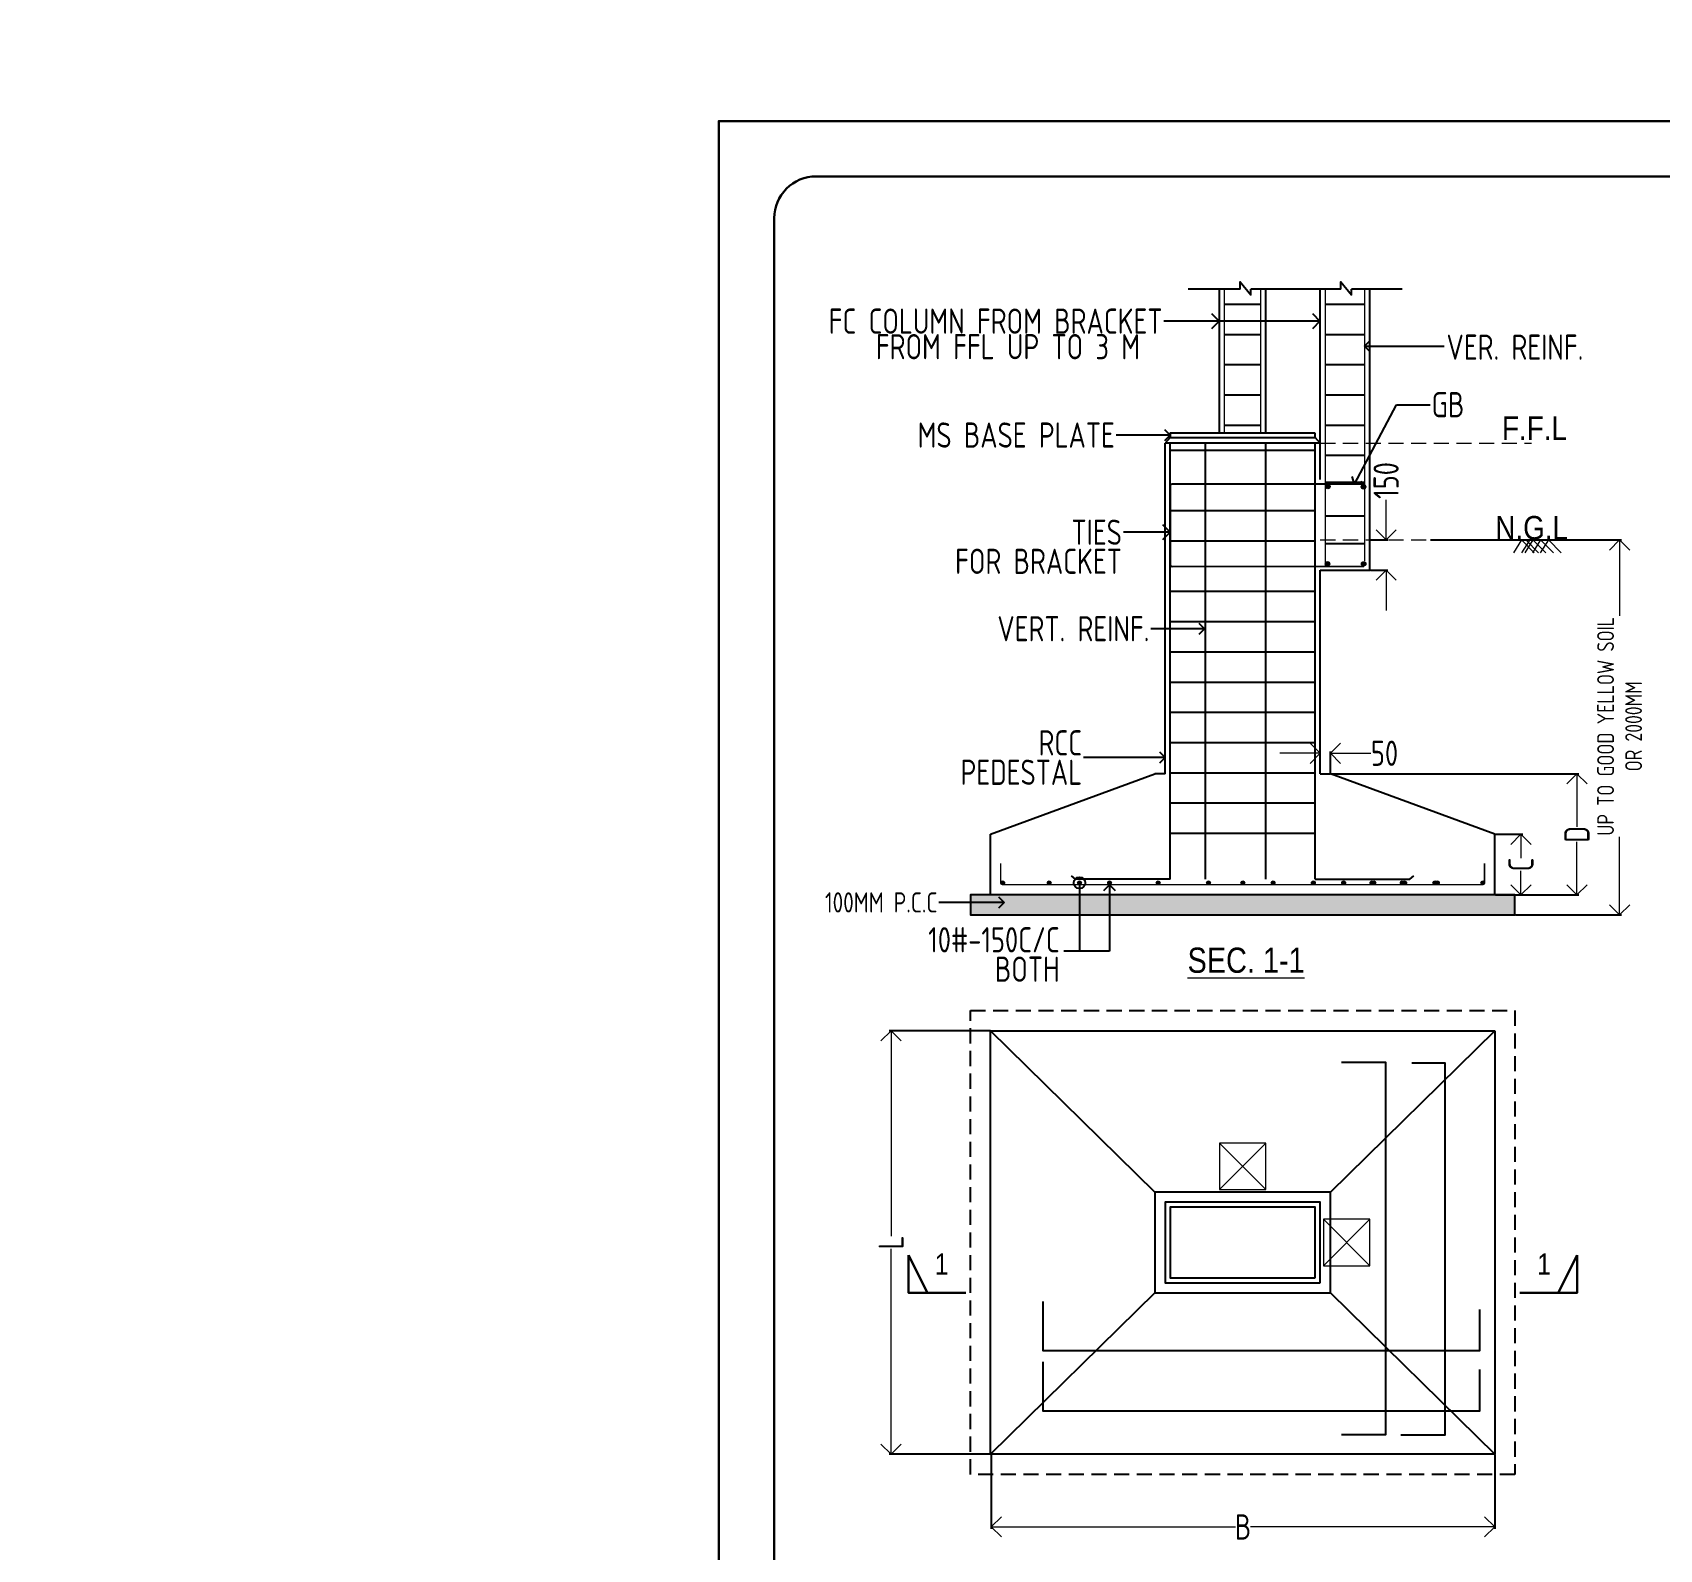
# Model space of a CAD drawing. Header units: inches. Extents: x -605 to 2991212, y -2872845 to 0.
# Drawn here: x 2362768 to 2378906, y -2392613 to -2377566 of the extents above; entities that cross this region are included whole.
import ezdxf
from ezdxf import colors
from ezdxf.entities.mleader import LeaderData, LeaderLine
from ezdxf.enums import TextEntityAlignment as Align
from ezdxf.math import Vec2, Vec3

# ---------------------------------------------------------------- set-up
doc = ezdxf.new("R2010")
doc.units = ezdxf.units.IN
doc.header["$LTSCALE"] = 600
doc.header["$MEASUREMENT"] = 0
doc.linetypes.add('DASHED2', pattern=[0.375, 0.25, -0.125])
doc.linetypes.add('HIDDEN', pattern=[0.375, 0.25, -0.125])
for name, color, linetype, lineweight in [('BLOCK', 7, 'Continuous', 30), ('L4', 4, 'Continuous', 30), ('PV_TEXT_ROMANS', 7, 'Continuous', 0), ('rDIMension', 1, 'Continuous', 18), ('rPCC DASH', 9, 'HIDDEN', 15), ('rRCC 1', 3, 'Continuous', 25), ('rRCC 2', 40, 'Continuous', 15), ('rREINF 1', 1, 'Continuous', 25), ('rSHEET', 2, 'Continuous', 30), ('TEXT3', 7, 'Continuous', 30), ('TEXT6', 6, 'Continuous', 50)]:
    doc.layers.add(name, color=color, linetype=linetype, lineweight=lineweight)
doc.layers.add('S&T_HATCH', color=7, linetype='Continuous')
doc.styles.add('DIM', font='geniso.shx', dxfattribs={"width": 0.85})
doc.styles.add('J.P', font='ARIALN.TTF')
doc.styles.add('ROMANS', font='arial.ttf')
doc.styles.add('TEXT3', font='geniso.shx')
doc.dimstyles.new('ST-150', dxfattribs={"dimscale": 75, "dimtxt": 3, "dimasz": 2, "dimexe": 0.18, "dimexo": 0.0625, "dimgap": 0.2, "dimtad": 0, "dimdec": 0, "dimlfac": 2, "dimzin": 0, "dimdsep": 46, "dimtxsty": 'DIM', "dimblk": 'OPEN90', "dimcen": 0.09, "dimclrd": 256, "dimclrt": 7, "dimadec": 0, "dimazin": 0, "dimtfac": 1, "dimtdec": 0, "dimtofl": 0, "dimtmove": 0, "dimatfit": 3, "dimldrblk": 'OPEN90', "dimfxl": 1, "dimtolj": 1, "dimtzin": 0, "dimlwd": -1, "dimarcsym": 0})
doc.dimstyles.new('ST-50', dxfattribs={"dimscale": 100, "dimtxt": 2.5, "dimasz": 2, "dimexe": 0.18, "dimexo": 0.0625, "dimgap": 0.2, "dimtad": 0, "dimdec": 0, "dimlfac": 0.5, "dimzin": 0, "dimdsep": 46, "dimtxsty": 'DIM', "dimblk": 'OPEN90', "dimcen": 0.09, "dimclrd": 256, "dimclrt": 7, "dimadec": 0, "dimazin": 0, "dimtfac": 1, "dimtdec": 0, "dimtofl": 0, "dimtmove": 0, "dimatfit": 3, "dimldrblk": 'OPEN90', "dimfxl": 1, "dimtolj": 1, "dimtzin": 0, "dimlwd": -1, "dimarcsym": 0})

# ---------------------------------------------------------------- blocks, each defined once
blk = doc.blocks.new('_Open90')
at = {"color": 0, "linetype": 'ByBlock', "lineweight": -2}
for p, q in [((0, 0), (-1, 0)), ((-0.5, 0.5), (0, 0)), ((0, 0), (-0.5, -0.5))]:
    blk.add_line(p, q, dxfattribs=at)
blk = doc.blocks.new('*D802')
at = {"layer": 'Defpoints', "color": 0, "linetype": 'ByBlock'}
for p in [(2376627.242956286, -2382599.633772676), (2378510.613786544, -2382599.633772676), (2377472.019313878, -2386318.995990485)]:
    blk.add_point(p, dxfattribs=at)
at = {"layer": 'rDIMension', "color": 0, "lineweight": -2}
for p, q in [((2376633.492956286, -2382599.633772676), (2378528.613786544, -2382599.633772676)), ((2377478.269313878, -2386318.995990485), (2378528.613786544, -2386318.995990485))]:
    blk.add_line(p, q, dxfattribs=at)
at = {"layer": 'rDIMension'}
for p, q in [((2378510.613786544, -2382799.633772676), (2378510.613786544, -2383351.394166417)), ((2378510.613786544, -2386118.995990485), (2378510.613786544, -2385544.738266417))]:
    blk.add_line(p, q, dxfattribs=at)
at = {"layer": 'rDIMension', "linetype": 'ByBlock', "xscale": 200, "yscale": 200, "zscale": 200}
for p, rotation in [((2378510.613786544, -2382599.633772676), 90), ((2378510.613786544, -2386318.995990485), 270)]:
    blk.add_blockref('_Open90', p, dxfattribs=dict(at, rotation=rotation))
at = {"layer": 'rDIMension', "color": 7, "linetype": 'ByBlock', "insert": (2378510.613786544, -2384448.066216417), "char_height": 250, "attachment_point": 5, "rotation": 90, "style": 'DIM'}
blk.add_mtext('\\A1;{\\H0.66667x;UP TO GOOD YELLOW SOIL\\POR 2000MM}', dxfattribs=at)
blk = doc.blocks.new('*D803')
at = {"layer": 'Defpoints', "color": 0, "linetype": 'ByBlock'}
for p in [(2376032.019313885, -2382599.633772676), (2376032.019313885, -2382899.633772677), (2376194.560664017, -2382899.633772677)]:
    blk.add_point(p, dxfattribs=at)
at = {"layer": 'rDIMension'}
for p, q in [((2376194.560664017, -2382399.633772676), (2376194.560664017, -2382199.633772676)), ((2376194.560664017, -2383099.633772677), (2376194.560664017, -2383299.633772677))]:
    blk.add_line(p, q, dxfattribs=at)
at = {"layer": 'rDIMension', "color": 0, "lineweight": -2}
for p, q in [((2376038.269313885, -2382599.633772676), (2376212.560664017, -2382599.633772676)), ((2376038.269313885, -2382899.633772677), (2376212.560664017, -2382899.633772677))]:
    blk.add_line(p, q, dxfattribs=at)
at = {"layer": 'rDIMension', "linetype": 'ByBlock', "xscale": 200, "yscale": 200, "zscale": 200}
for p, rotation in [((2376194.560664017, -2382599.633772676), 270), ((2376194.560664017, -2382899.633772677), 90)]:
    blk.add_blockref('_Open90', p, dxfattribs=dict(at, rotation=rotation))
at = {"layer": 'rDIMension', "color": 7, "linetype": 'ByBlock', "insert": (2376194.560664017, -2382009.550111259), "char_height": 250, "attachment_point": 5, "rotation": 90, "style": 'DIM'}
blk.add_mtext('\\A1;150', dxfattribs=at)
blk = doc.blocks.new('*D804')
at = {"layer": 'Defpoints', "color": 0, "linetype": 'ByBlock'}
for p in [(2375642.019313877, -2384715.186019353), (2375542.019313877, -2384918.995990485), (2375642.019313877, -2384918.995990485)]:
    blk.add_point(p, dxfattribs=at)
at = {"layer": 'rDIMension'}
for p, q in [((2375342.019313877, -2384715.186019353), (2375142.019313877, -2384715.186019353)), ((2375842.019313877, -2384715.186019353), (2376042.019313877, -2384715.186019353))]:
    blk.add_line(p, q, dxfattribs=at)
at = {"layer": 'rDIMension', "color": 0, "lineweight": -2}
for p, q in [((2375542.019313877, -2384912.745990485), (2375542.019313877, -2384697.186019353)), ((2375642.019313877, -2384912.745990485), (2375642.019313877, -2384697.186019353))]:
    blk.add_line(p, q, dxfattribs=at)
at = {"layer": 'rDIMension', "linetype": 'ByBlock', "xscale": 200, "yscale": 200, "zscale": 200}
blk.add_blockref('_Open90', (2375542.019313877, -2384715.186019353), dxfattribs=at)
at = {"layer": 'rDIMension', "linetype": 'ByBlock', "xscale": 200, "yscale": 200, "zscale": 200, "rotation": 180}
blk.add_blockref('_Open90', (2375642.019313877, -2384715.186019353), dxfattribs=at)
at = {"layer": 'rDIMension', "color": 7, "linetype": 'ByBlock', "insert": (2376178.977975294, -2384715.186019353), "char_height": 250, "attachment_point": 5, "style": 'DIM'}
blk.add_mtext('\\A1;50', dxfattribs=at)
blk = doc.blocks.new('*D805')
at = {"layer": 'Defpoints', "color": 0, "linetype": 'ByBlock'}
for p in [(2377272.019313878, -2385518.995990485), (2377532.403257942, -2385518.995990485), (2377272.019313878, -2386118.995990484)]:
    blk.add_point(p, dxfattribs=at)
at = {"layer": 'rDIMension', "color": 0, "lineweight": -2}
for p, q in [((2377278.269313878, -2385518.995990485), (2377550.403257942, -2385518.995990485)), ((2377278.269313878, -2386118.995990484), (2377550.403257942, -2386118.995990484))]:
    blk.add_line(p, q, dxfattribs=at)
at = {"layer": 'rDIMension'}
for p, q in [((2377532.403257942, -2385718.995990485), (2377532.403257942, -2385756.495990485)), ((2377532.403257942, -2385918.995990484), (2377532.403257942, -2385881.495990485))]:
    blk.add_line(p, q, dxfattribs=at)
at = {"layer": 'rDIMension', "linetype": 'ByBlock', "xscale": 200, "yscale": 200, "zscale": 200}
for p, rotation in [((2377532.403257942, -2385518.995990485), 90), ((2377532.403257942, -2386118.995990484), 270)]:
    blk.add_blockref('_Open90', p, dxfattribs=dict(at, rotation=rotation))
at = {"layer": 'rDIMension', "color": 7, "linetype": 'ByBlock', "insert": (2377532.403257942, -2385818.995990485), "char_height": 250, "attachment_point": 5, "rotation": 90, "style": 'DIM'}
blk.add_mtext('\\A1;C', dxfattribs=at)
blk = doc.blocks.new('*D806')
at = {"layer": 'Defpoints', "color": 0, "linetype": 'ByBlock'}
for p in [(2375642.019313877, -2384918.995990485), (2378087.637476459, -2384918.995990485), (2377472.019313878, -2386118.995990485)]:
    blk.add_point(p, dxfattribs=at)
at = {"layer": 'rDIMension', "color": 0, "lineweight": -2}
for p, q in [((2375648.269313877, -2384918.995990485), (2378105.637476459, -2384918.995990485)), ((2377478.269313878, -2386118.995990485), (2378105.637476459, -2386118.995990485))]:
    blk.add_line(p, q, dxfattribs=at)
at = {"layer": 'rDIMension'}
for p, q in [((2378087.637476459, -2385118.995990485), (2378087.637476459, -2385445.870990485)), ((2378087.637476459, -2385918.995990485), (2378087.637476459, -2385592.120990485))]:
    blk.add_line(p, q, dxfattribs=at)
at = {"layer": 'rDIMension', "linetype": 'ByBlock', "xscale": 200, "yscale": 200, "zscale": 200}
for p, rotation in [((2378087.637476459, -2384918.995990485), 90), ((2378087.637476459, -2386118.995990485), 270)]:
    blk.add_blockref('_Open90', p, dxfattribs=dict(at, rotation=rotation))
at = {"layer": 'rDIMension', "color": 7, "linetype": 'ByBlock', "insert": (2378087.637476459, -2385518.995990485), "char_height": 250, "attachment_point": 5, "rotation": 90, "style": 'DIM'}
blk.add_mtext('\\A1;D', dxfattribs=at)
blk = doc.blocks.new('*D807')
at = {"layer": 'Defpoints', "color": 0, "linetype": 'ByBlock'}
for p in [(2372278.269313877, -2387468.382451267), (2371284.231181567, -2391668.382451266), (2372278.269313877, -2391668.382451266)]:
    blk.add_point(p, dxfattribs=at)
at = {"layer": 'rDIMension', "color": 0, "lineweight": -2}
for p, q in [((2372272.019313877, -2387468.382451267), (2371266.231181567, -2387468.382451267)), ((2372272.019313877, -2391668.382451266), (2371266.231181567, -2391668.382451266))]:
    blk.add_line(p, q, dxfattribs=at)
at = {"layer": 'rDIMension'}
for p, q in [((2371284.231181567, -2387668.382451267), (2371284.231181567, -2389505.882451267)), ((2371284.231181567, -2391468.382451266), (2371284.231181567, -2389630.882451267))]:
    blk.add_line(p, q, dxfattribs=at)
at = {"layer": 'rDIMension', "linetype": 'ByBlock', "xscale": 200, "yscale": 200, "zscale": 200}
for p, rotation in [((2371284.231181567, -2387468.382451267), 90), ((2371284.231181567, -2391668.382451266), 270)]:
    blk.add_blockref('_Open90', p, dxfattribs=dict(at, rotation=rotation))
at = {"layer": 'rDIMension', "color": 7, "linetype": 'ByBlock', "insert": (2371284.231181567, -2389568.382451267), "char_height": 250, "attachment_point": 5, "rotation": 90, "style": 'DIM'}
blk.add_mtext('\\A1;L', dxfattribs=at)
blk = doc.blocks.new('*D808')
at = {"layer": 'Defpoints', "color": 0, "linetype": 'ByBlock'}
for p in [(2372278.269313877, -2391668.382451266), (2377272.019313878, -2391668.382451267), (2377272.019313878, -2392389.469762687)]:
    blk.add_point(p, dxfattribs=at)
at = {"layer": 'rDIMension', "color": 0, "lineweight": -2}
for p, q in [((2372278.269313877, -2391674.632451266), (2372278.269313877, -2392407.469762687)), ((2377272.019313878, -2391674.632451267), (2377272.019313878, -2392407.469762687))]:
    blk.add_line(p, q, dxfattribs=at)
at = {"layer": 'rDIMension'}
for p, q in [((2372478.269313877, -2392389.469762687), (2374702.019313877, -2392389.469762687)), ((2377072.019313878, -2392389.469762687), (2374848.269313877, -2392389.469762687))]:
    blk.add_line(p, q, dxfattribs=at)
at = {"layer": 'rDIMension', "linetype": 'ByBlock', "xscale": 200, "yscale": 200, "zscale": 200, "rotation": 180}
blk.add_blockref('_Open90', (2372278.269313877, -2392389.469762687), dxfattribs=at)
at = {"layer": 'rDIMension', "linetype": 'ByBlock', "xscale": 200, "yscale": 200, "zscale": 200}
blk.add_blockref('_Open90', (2377272.019313878, -2392389.469762687), dxfattribs=at)
at = {"layer": 'rDIMension', "color": 7, "linetype": 'ByBlock', "insert": (2374775.144313877, -2392389.469762687), "char_height": 250, "attachment_point": 5, "style": 'DIM'}
blk.add_mtext('\\A1;B', dxfattribs=at)
blk = doc.blocks.new('SMH-1')
at = {"layer": 'L4'}
for points in [[(0, 0), (814.6229330631322, 0), (814.6229330631322, 534.8206034718023)], [(814.6229330631322, 534.8206034718023), (546.0281598753063, 0)]]:
    blk.add_lwpolyline(points, dxfattribs=at)
at = {"layer": 'TEXT6', "style": 'ROMANS', "width": 0.85}
blk.add_attdef('SEC', text='', height=300, dxfattribs=at).set_placement((346.3707409001945, 410.1505165286653), align=Align.MIDDLE_CENTER)
blk = doc.blocks.new('_DotBlank')
at = {"color": 0, "linetype": 'ByBlock', "lineweight": -2}
blk.add_line((-0.5, 0), (-1, 0), dxfattribs=at)
blk.add_circle((0, 0), 0.5, dxfattribs=at)

msp = doc.modelspace()

# ---------------------------------------------------------------- hatches: boundary and pattern name
at = {"layer": 'rRCC 2'}
h = msp.add_hatch(color=256, dxfattribs=at)
h.dxf.hatch_style = 1
h.paths.add_polyline_path([(2375638.819010056, -2382069.447755428, 1), (2375593.634260021, -2382069.534230539, 1)])
h = msp.add_hatch(color=256, dxfattribs=at)
h.dxf.hatch_style = 1
h.paths.add_polyline_path([(2375993.459134357, -2382072.361916387, 1), (2375948.274384321, -2382072.448391497, 1)])
h = msp.add_hatch(color=256, dxfattribs=at)
h.dxf.hatch_style = 1
h.paths.add_polyline_path([(2375636.391548491, -2382837.126936671, 1), (2375591.206798456, -2382837.213411781, 1)])
h = msp.add_hatch(color=256, dxfattribs=at)
h.dxf.hatch_style = 1
h.paths.add_polyline_path([(2375994.909094618, -2382836.567417767, 1), (2375949.724344583, -2382836.653892878, 1)])
h = msp.add_hatch(color=256, dxfattribs=at)
h.dxf.hatch_style = 1
edge = h.paths.add_edge_path()
edge.add_arc((2372390.720093808, -2386000.295210546), 18.70077993899758, 180, 540, ccw=False)
h = msp.add_hatch(color=256, dxfattribs=at)
h.dxf.hatch_style = 1
edge = h.paths.add_edge_path()
edge.add_arc((2372853.31853393, -2386000.295210545), 18.70077993899758, 180, 540, ccw=False)
h = msp.add_hatch(color=256, dxfattribs=at)
h.dxf.hatch_style = 1
edge = h.paths.add_edge_path()
edge.add_arc((2373153.31853393, -2386000.295210545), 18.70077993899758, 180, 540, ccw=False)
h = msp.add_hatch(color=256, dxfattribs=at)
h.dxf.hatch_style = 1
edge = h.paths.add_edge_path()
edge.add_arc((2373451.572897768, -2386000.295210545), 18.70077993899758, 180, 540, ccw=False)
h = msp.add_hatch(color=256, dxfattribs=at)
h.dxf.hatch_style = 1
edge = h.paths.add_edge_path()
edge.add_arc((2373933.318533937, -2386000.295210545), 18.70077993899758, 180, 540, ccw=False)
h = msp.add_hatch(color=256, dxfattribs=at)
h.dxf.hatch_style = 1
edge = h.paths.add_edge_path()
edge.add_arc((2374433.318533937, -2386000.295210545), 18.70077993899758, 180, 540, ccw=False)
h = msp.add_hatch(color=256, dxfattribs=at)
h.dxf.hatch_style = 1
edge = h.paths.add_edge_path()
edge.add_arc((2374773.513912654, -2386000.295210545), 18.70077993899758, 180, 540, ccw=False)
h = msp.add_hatch(color=256, dxfattribs=at)
h.dxf.hatch_style = 1
edge = h.paths.add_edge_path()
edge.add_arc((2375073.513912654, -2386000.295210545), 18.70077993899758, 180, 540, ccw=False)
h = msp.add_hatch(color=256, dxfattribs=at)
h.dxf.hatch_style = 1
edge = h.paths.add_edge_path()
edge.add_arc((2375473.318533937, -2386000.295210545), 18.70077993899758, 180, 540, ccw=False)
h = msp.add_hatch(color=256, dxfattribs=at)
h.dxf.hatch_style = 1
edge = h.paths.add_edge_path()
edge.add_arc((2375773.318533937, -2386000.295210545), 18.70077993899758, 180, 540, ccw=False)
h = msp.add_hatch(color=256, dxfattribs=at)
h.dxf.hatch_style = 1
edge = h.paths.add_edge_path()
edge.add_arc((2376054.790154815, -2386000.295210545), 18.70077993899758, 180, 540, ccw=False)
h = msp.add_hatch(color=256, dxfattribs=at)
h.dxf.hatch_style = 1
edge = h.paths.add_edge_path()
edge.add_arc((2376073.318533937, -2386000.295210545), 18.70077993899758, 180, 540, ccw=False)
h = msp.add_hatch(color=256, dxfattribs=at)
h.dxf.hatch_style = 1
edge = h.paths.add_edge_path()
edge.add_arc((2376354.790154815, -2386000.295210545), 18.70077993899758, 180, 540, ccw=False)
h = msp.add_hatch(color=256, dxfattribs=at)
h.dxf.hatch_style = 1
edge = h.paths.add_edge_path()
edge.add_arc((2376378.066004845, -2386000.295210545), 18.70077993899758, 180, 540, ccw=False)
h = msp.add_hatch(color=256, dxfattribs=at)
h.dxf.hatch_style = 1
edge = h.paths.add_edge_path()
edge.add_arc((2376678.066004845, -2386000.295210545), 18.70077993899758, 180, 540, ccw=False)
h = msp.add_hatch(color=256, dxfattribs=at)
h.dxf.hatch_style = 1
edge = h.paths.add_edge_path()
edge.add_arc((2376703.31853395, -2386000.295210545), 18.70077993899758, 180, 540, ccw=False)
h = msp.add_hatch(color=256, dxfattribs=at)
h.dxf.hatch_style = 1
edge = h.paths.add_edge_path()
edge.add_arc((2377153.318533939, -2386000.295210545), 18.70077993899758, 180, 540, ccw=False)
at = {"layer": 'S&T_HATCH', "linetype": 'ByBlock', "transparency": 33554559}
h = msp.add_hatch(dxfattribs=at)
h.set_pattern_fill('AR-CONC', color=256, scale=30)
h.set_pattern_definition([(49.99999999999999, (-7928.448639909271, -354154.6320877038), (215.178054780226, -18.82564049477853), [22.5, -247.5]), (355, (-7928.448639909271, -354154.6320877038), (-41.6254000839, 225.6576401100035), [18, -198]), (100.45144446, (-7910.517135609269, -354156.2008909038), (173.5526540181336, 206.8319972905888), [19.12205759999994, -210.3426335999995]), (46.18420000000001, (-7928.448639909271, -354094.6320877038), (320.1723992014717, -49.65578423792296), [33.75, -371.25]), (96.63563549, (-7901.76761640927, -354098.7700798038), (280.3985837022685, 292.2355802323651), [28.6831026, -315.5141279999999]), (351.1841639899999, (-7928.448639909271, -354094.6320877038), (280.3985835164319, 292.2355800809971), [27, -297.0000003]), (21, (-7898.448639909271, -354109.6320877038), (179.0721156355385, -120.7856671996016), [22.5, -247.5]), (326.0000000000001, (-7898.448639909271, -354109.6320877038), (72.99459957647451, 217.5450135140559), [18, -198]), (71.45144474, (-7883.525963709271, -354119.6975599038), (252.0667130189913, 96.75934584190615), [19.122057, -210.3426336]), (37.50000000000001, (-7928.448639909271, -354154.6320877038), (3.647956595187201, 99.86815614939344), [0, -195.6, 0, -201, 0, -198.75]), (7.499999999999999, (-7928.448639909271, -354154.6320877038), (78.92086123264458, 118.3235135647081), [0, -114.6, 0, -191.1, 0, -75.75]), (327.5, (-7995.348639909273, -354154.6320877038), (160.1467308517227, -6.766461520313927), [0, -75, 0, -234, 0, -310.5]), (317.5, (-8025.348639909273, -354154.6320877038), (174.9558508027159, 30.03149469969532), [0, -97.5, 0, -155.4, 0, -220.5])])
h.paths.add_polyline_path([(2372072.019313869, -2386118.995990485), (2377472.019313878, -2386118.995990484), (2377472.019313878, -2386318.995990484), (2372072.019313869, -2386318.995990485)])

# ---------------------------------------------------------------- linework, layer by layer
at = {"color": 7, "linetype": 'DASHED2'}
msp.add_lwpolyline([(2377472.019313878, -2387268.382451267), (2377472.019313878, -2391868.382451267), (2372072.019313878, -2391868.382451267), (2372072.019313878, -2387268.382451267)], close=True, dxfattribs=at)
at = {"color": 1, "linetype": 'ByBlock'}
for points in [[(2377272.019313878, -2387468.382451267), (2377272.019313878, -2391668.382451267), (2372272.019313878, -2391668.382451267), (2372272.019313878, -2387468.382451267)], [(2375642.019313877, -2390068.382451267), (2375642.019313877, -2389068.382451267), (2373902.019313877, -2389068.382451267), (2373902.019313877, -2390068.382451267)]]:
    msp.add_lwpolyline(points, close=True, dxfattribs=at)
for points in [[(2373902.019313877, -2389068.382451267), (2372272.019313878, -2387468.382451267)], [(2375642.019313877, -2389068.382451267), (2377272.019313893, -2387468.382451267)], [(2373902.019313877, -2390068.382451267), (2372272.019313878, -2391668.382451267)], [(2375642.019313877, -2390068.382451267), (2377272.019313893, -2391668.382451267)]]:
    msp.add_lwpolyline(points, dxfattribs=at)
at = {"color": 3, "linetype": 'ByBlock'}
msp.add_lwpolyline([(2375542.019313877, -2389968.382451267), (2375542.019313877, -2389168.382451267), (2374002.019313877, -2389168.382451267), (2374002.019313877, -2389968.382451267)], close=True, dxfattribs=at)
at = {"color": 2, "linetype": 'ByBlock'}
msp.add_lwpolyline([(2375492.019313877, -2389918.382451267), (2375492.019313877, -2389218.382451267), (2374052.019313877, -2389218.382451267), (2374052.019313877, -2389918.382451267)], close=True, dxfattribs=at)
at = {"layer": 'rPCC DASH'}
for p, q in [((2375542.019313877, -2381639.633772676), (2377637.649503171, -2381639.633772676)), ((2375542.019313877, -2382599.633772676), (2377660.570110412, -2382599.633772676))]:
    msp.add_line(p, q, dxfattribs=at)
at = {"layer": 'rRCC 1'}
for p, q in [((2374745.48027513, -2380112.014984372), (2374229.652839141, -2380112.014984372)), ((2374542.019313878, -2381541.219016927), (2374542.019313878, -2380112.014984372)), ((2375353.67510008, -2380112.014984372), (2374852.141958645, -2380112.014984372)), ((2375002.019313878, -2381541.219016927), (2375002.019313878, -2380112.014984372)), ((2375745.480275129, -2380112.014984372), (2375229.652839141, -2380112.014984372)), ((2375542.019313877, -2381999.633772677), (2375542.019313877, -2380112.014984372)), ((2376353.675100079, -2380112.014984372), (2375852.141958644, -2380112.014984372)), ((2376032.019313885, -2382899.633772676), (2376032.019313885, -2380112.014984372)), ((2374002.019313876, -2384918.995990485), (2374002.019313876, -2381639.633772676)), ((2375542.019313877, -2381639.633772676), (2374002.019313876, -2381639.633772676)), ((2375542.019313877, -2381999.633772676), (2375542.019313877, -2381639.633772676)), ((2376032.019313885, -2382899.633772676), (2376032.019313885, -2382599.633772676)), ((2375542.019313877, -2384918.995990485), (2375542.019313877, -2382899.633772676)), ((2372272.01931387, -2385518.995990485), (2373902.019313877, -2384918.995990485)), ((2374002.019313877, -2384918.995990485), (2373902.019313877, -2384918.995990485)), ((2375542.019313877, -2384918.995990485), (2375642.019313877, -2384918.995990485)), ((2377272.019313878, -2385518.995990484), (2375642.019313877, -2384918.995990485)), ((2372272.01931387, -2386118.995990485), (2372272.01931387, -2385518.995990485)), ((2377272.019313878, -2386118.995990484), (2377272.019313878, -2385518.995990484))]:
    msp.add_line(p, q, dxfattribs=at)
at = {"layer": 'rRCC 1', "color": 2}
for p, q in [((2374952.019313878, -2380263.053377184), (2374592.019313878, -2380263.053377184)), ((2375982.019313885, -2380263.053377184), (2375592.019313877, -2380263.053377184)), ((2374952.019313878, -2380563.053377184), (2374592.019313878, -2380563.053377184)), ((2375982.019313885, -2380563.053377184), (2375592.019313877, -2380563.053377184)), ((2374952.019313878, -2380863.053377184), (2374592.019313878, -2380863.053377184)), ((2375982.019313885, -2380863.053377184), (2375592.019313877, -2380863.053377184)), ((2374952.019313878, -2381163.053377184), (2374592.019313878, -2381163.053377184)), ((2375982.019313885, -2381163.053377184), (2375592.019313877, -2381163.053377184)), ((2374952.019313878, -2381463.053377184), (2374592.019313878, -2381463.053377184)), ((2375982.019313885, -2381463.053377184), (2375592.019313877, -2381463.053377184)), ((2374052.019313876, -2385965.121224464), (2374052.019313876, -2381639.633772676)), ((2375492.019313877, -2381711.624110609), (2374052.019313876, -2381711.624110609)), ((2374402.019313876, -2385965.121224464), (2374402.019313876, -2381639.633772676)), ((2374402.019313876, -2385965.121224464), (2374402.019313876, -2381639.633772676)), ((2375001.586027894, -2385965.121224464), (2375001.586027894, -2381639.633772676)), ((2375492.019313877, -2385965.121224464), (2375492.019313877, -2381639.633772676)), ((2375492.019313877, -2385965.121224464), (2375492.019313877, -2381711.624110609)), ((2375982.019313885, -2381763.053377184), (2375592.019313877, -2381763.053377184)), ((2375982.019313885, -2382028.829470896), (2375592.019313877, -2382028.829470896)), ((2375492.019313877, -2382311.624110609), (2374052.019313876, -2382311.624110609)), ((2375982.019313885, -2382363.053377184), (2375592.019313877, -2382363.053377184)), ((2375492.019313877, -2382611.624110609), (2374052.019313876, -2382611.624110609)), ((2375982.019313885, -2382636.665051302), (2375592.019313877, -2382636.665051302)), ((2375492.019313877, -2383111.624110609), (2374052.019313876, -2383111.624110609)), ((2375492.019313877, -2383411.624110609), (2374052.019313876, -2383411.624110609)), ((2375492.019313877, -2383711.624110609), (2374052.019313876, -2383711.624110609)), ((2375492.019313877, -2384011.624110609), (2374052.019313876, -2384011.624110609)), ((2375492.019313877, -2384311.624110609), (2374052.019313876, -2384311.624110609)), ((2375492.019313877, -2384611.624110609), (2374052.019313876, -2384611.624110609)), ((2375492.019313877, -2384911.624110609), (2374052.019313876, -2384911.624110609)), ((2375492.019313877, -2385211.624110609), (2374052.019313876, -2385211.624110609)), ((2375492.019313877, -2385511.624110609), (2374052.019313876, -2385511.624110609)), ((2373113.85931388, -2385965.121224464), (2373073.738547817, -2385931.120640474)), ((2376430.179313873, -2385965.121224464), (2376470.300079936, -2385931.120640474)), ((2374052.019313876, -2385965.121224464), (2373113.85931388, -2385965.121224464)), ((2375492.019313877, -2385965.121224464), (2376430.179313873, -2385965.121224464))]:
    msp.add_line(p, q, dxfattribs=at)
at = {"layer": 'rRCC 1', "color": 0}
for p, q in [((2374052.019313876, -2381582.051492977), (2374002.019313876, -2381639.633772676)), ((2375542.019313877, -2381639.633772676), (2375492.019313877, -2381582.051492977))]:
    msp.add_line(p, q, dxfattribs=at)
at = {"layer": 'rRCC 1'}
for points in [[(2374745.48027513, -2380112.014984372), (2374745.48027513, -2380039.420435138), (2374852.141958645, -2380166.710985775), (2374852.141958645, -2380112.014984372)], [(2375745.480275129, -2380112.014984372), (2375745.480275129, -2380039.420435138), (2375852.141958644, -2380166.710985775), (2375852.141958644, -2380112.014984372)], [(2375542.019313877, -2382899.633772676), (2376032.019313885, -2382899.633772676), (2376032.019313885, -2381999.633772676)], [(2375542.019313877, -2382861.259622929), (2375542.019313877, -2382861.282635248)]]:
    msp.add_lwpolyline(points, dxfattribs=at)
at = {"layer": 'rRCC 1', "color": 0}
msp.add_lwpolyline([(2375492.019313877, -2381541.219016927), (2374052.019313876, -2381541.219016927), (2374052.019313876, -2381582.051492977), (2375492.019313877, -2381582.051492977)], close=True, dxfattribs=at)
at = {"layer": 'rRCC 1', "color": 2}
msp.add_lwpolyline([(2375975.893687038, -2382046.043759104), (2374072.019313876, -2382046.043759104, 0.414213562373095), (2374052.019313876, -2382066.043759104), (2374052.019313876, -2382841.8761297, 0.4143652845572635), (2374072.029673559, -2382861.876127017), (2375973.961000359, -2382860.890956596)], format="xyb", dxfattribs=at)
at = {"layer": 'rRCC 1'}
msp.add_lwpolyline([(2377472.019313878, -2386118.995990484), (2372072.019313869, -2386118.995990485), (2372072.019313869, -2386318.995990485), (2377472.019313878, -2386318.995990484)], close=True, dxfattribs=at)
at = {"layer": 'rRCC 1', "color": 2}
for points in [[(2375751.546361837, -2387779.86520345), (2376187.726221304, -2387779.86520345), (2376187.726221304, -2391475.182366699), (2375751.546361837, -2391475.182366699)], [(2376448.879228, -2387785.431683798), (2376775.944408047, -2387785.431683798), (2376775.944408047, -2391480.748847046), (2376339.764548581, -2391480.748847046)], [(2377120.993697039, -2390231.450950377), (2377120.993697039, -2390643.284710751), (2372791.767377272, -2390643.284710751), (2372791.767377272, -2390153.92174416)], [(2377120.993697039, -2390828.629039846), (2377120.993697039, -2391240.462800221), (2372791.767377272, -2391240.462800221), (2372791.767377272, -2390751.09983363)]]:
    msp.add_lwpolyline(points, dxfattribs=at)
at = {"layer": 'rRCC 2'}
for p, q in [((2374592.019313878, -2381541.219016927), (2374592.019313878, -2380112.014984371)), ((2374592.019313878, -2381541.219016927), (2374592.019313878, -2380112.014984372)), ((2374952.019313878, -2381541.219016927), (2374952.019313878, -2380112.014984372)), ((2375592.019313877, -2382806.472266492), (2375592.019313877, -2380112.014984371)), ((2375592.019313877, -2382861.16533907), (2375592.019313877, -2380112.014984372)), ((2375982.019313885, -2382806.472266492), (2375982.019313885, -2380112.014984372)), ((2377536.913391536, -2382599.633772676), (2377457.103324305, -2382727.690657769)), ((2377536.913391536, -2382599.633772676), (2377664.792705684, -2382727.690657769)), ((2377619.07711973, -2382599.633772676), (2377539.2670525, -2382727.690657769)), ((2377651.296642895, -2382599.633772676), (2377571.486575665, -2382727.690657769)), ((2377579.062771903, -2382599.633772676), (2377706.942086052, -2382727.690657769)), ((2377727.141807428, -2382599.633772676), (2377647.331740197, -2382727.690657769)), ((2377651.296642895, -2382599.633772676), (2377779.175957045, -2382727.690657769)), ((2377804.235004287, -2382599.633772676), (2377724.424937056, -2382727.690657769)), ((2377727.141807428, -2382599.633772676), (2377855.021121577, -2382727.690657769)), ((2377804.235004287, -2382599.633772676), (2377932.114318436, -2382727.690657769))]:
    msp.add_line(p, q, dxfattribs=at)
at = {"layer": 'rRCC 2', "color": 6}
for p, q in [((2375002.019313878, -2388583.382451267), (2374542.019313878, -2389043.382451267)), ((2375002.019313878, -2389043.382451267), (2374542.019313878, -2388583.382451267)), ((2376032.019313885, -2389338.382451267), (2375572.019313885, -2389798.382451267)), ((2376032.019313885, -2389798.382451267), (2375572.019313885, -2389338.382451267))]:
    msp.add_line(p, q, dxfattribs=at)
at = {"layer": 'rRCC 2'}
for points in [[(2372372.019313869, -2386000.295210546), (2372372.019313869, -2385808.995990485)], [(2377172.019313878, -2385808.995990484), (2377172.019313878, -2386000.295210545)], [(2377172.019313878, -2386000.295210545), (2377172.019313878, -2385808.995990485)], [(2377153.318533939, -2386018.995990484), (2372390.720093808, -2386018.995990485)]]:
    msp.add_lwpolyline(points, dxfattribs=at)
at = {"layer": 'rRCC 2', "color": 6}
for points in [[(2375002.019313878, -2388583.382451267), (2374542.019313878, -2388583.382451267), (2374542.019313878, -2389043.382451267), (2375002.019313878, -2389043.382451267)], [(2376032.019313885, -2389338.382451267), (2375572.019313885, -2389338.382451267), (2375572.019313885, -2389798.382451267), (2376032.019313885, -2389798.382451267)]]:
    msp.add_lwpolyline(points, close=True, dxfattribs=at)
at = {"layer": 'rRCC 2'}
for centre, radius in [((2375616.226635038, -2382069.490992984), 22.59241639155215), ((2375616.226635038, -2382069.490992984), 22.59241639155215), ((2375970.866759339, -2382072.405153942), 22.59241639155215), ((2375970.866759339, -2382072.405153942), 22.59241639155215), ((2375613.799173474, -2382837.170174226), 22.59241639155215), ((2375613.799173474, -2382837.170174226), 22.59241639155215), ((2375972.3167196, -2382836.610655323), 22.59241639155215), ((2375972.3167196, -2382836.610655323), 22.59241639155215), ((2372390.720093808, -2386000.295210546), 18.70077993899758), ((2372390.720093808, -2386000.295210546), 18.70077993899758), ((2372853.31853393, -2386000.295210545), 18.70077993899758), ((2372853.31853393, -2386000.295210545), 18.70077993899758), ((2373153.31853393, -2386000.295210545), 18.70077993899758), ((2373153.31853393, -2386000.295210545), 18.70077993899758), ((2373451.572897768, -2386000.295210545), 18.70077993899758), ((2373451.572897768, -2386000.295210545), 18.70077993899758), ((2373933.318533937, -2386000.295210545), 18.70077993899758), ((2373933.318533937, -2386000.295210545), 18.70077993899758), ((2374433.318533937, -2386000.295210545), 18.70077993899758), ((2374433.318533937, -2386000.295210545), 18.70077993899758), ((2374773.513912654, -2386000.295210545), 18.70077993899758), ((2374773.513912654, -2386000.295210545), 18.70077993899758), ((2375073.513912654, -2386000.295210545), 18.70077993899758), ((2375073.513912654, -2386000.295210545), 18.70077993899758), ((2375473.318533937, -2386000.295210545), 18.70077993899758), ((2375473.318533937, -2386000.295210545), 18.70077993899758), ((2375773.318533937, -2386000.295210545), 18.70077993899758), ((2375773.318533937, -2386000.295210545), 18.70077993899758), ((2376054.790154815, -2386000.295210545), 18.70077993899758), ((2376054.790154815, -2386000.295210545), 18.70077993899758), ((2376073.318533937, -2386000.295210545), 18.70077993899758), ((2376073.318533937, -2386000.295210545), 18.70077993899758), ((2376354.790154815, -2386000.295210545), 18.70077993899758), ((2376354.790154815, -2386000.295210545), 18.70077993899758), ((2376378.066004845, -2386000.295210545), 18.70077993899758), ((2376378.066004845, -2386000.295210545), 18.70077993899758), ((2376678.066004845, -2386000.295210545), 18.70077993899758), ((2376678.066004845, -2386000.295210545), 18.70077993899758), ((2376703.31853395, -2386000.295210545), 18.70077993899758), ((2376703.31853395, -2386000.295210545), 18.70077993899758), ((2377153.318533939, -2386000.295210545), 18.70077993899758), ((2377153.318533939, -2386000.295210545), 18.70077993899758)]:
    msp.add_circle(centre, radius, dxfattribs=at)
at = {"layer": 'rSHEET'}
msp.add_lwpolyline([(2369574.382787684, -2419352.752733471), (2427431.762752546, -2419352.752733471), (2427431.762752546, -2378443.452432532), (2369574.382787684, -2378443.452432532)], close=True, dxfattribs=at)
msp.add_lwpolyline([(2370538.672453765, -2418802.763235693), (2426467.473086466, -2418802.763235693, 0.414213562373095), (2426880.740086216, -2418389.496235944), (2426880.740086216, -2379406.708930059, 0.414213562373095), (2426467.473086466, -2378993.441930311), (2370538.672453765, -2378993.441930311, 0.414213562373095), (2370125.405454015, -2379406.708930059), (2370125.405454015, -2418389.496235944, 0.414213562373095)], format="xyb", close=True, dxfattribs=at)

# ---------------------------------------------------------------- block references
at = {"layer": 'BLOCK'}
ref = msp.add_blockref('SMH-1', (2372027.306140002, -2390068.382451267), dxfattribs=dict(at, xscale=-0.6985281548173935, yscale=0.6985281548173935, zscale=0.6985281548173935))
ref.add_attrib('SEC', '1', dxfattribs={"layer": 'TEXT6', "height": 209.558446445218, "style": 'ROMANS', "width": 0.85}).set_placement((2371785.356425479, -2389781.880767759), align=Align.MIDDLE_CENTER)
at = {"layer": 'BLOCK', "xscale": 0.6985281548173935, "yscale": 0.6985281548173935, "zscale": 0.6985281548173935}
msp.add_blockref('SMH-1', (2377519.659373598, -2390068.382451267), dxfattribs=at).add_auto_attribs({'SEC': '1'})

# ---------------------------------------------------------------- texts
at = {"layer": 'PV_TEXT_ROMANS', "style": 'J.P'}
msp.add_text('%%USEC. 1-1', height=250, rotation=359.9999999999999, dxfattribs=at).set_placement((2374805.970348423, -2386767.894042923), align=Align.MIDDLE)
at = {"layer": 'rDIMension', "color": 7, "style": 'DIM'}
for s, insert, char_height, attachment_point in [('\\A1;VER. REINF. ', (2376793.549426036, -2380686.984112913), 250, 4), ('\\A1;100MM P.C.C', (2371744.262856811, -2386194.584818612), 200, 6)]:
    msp.add_mtext(s, dxfattribs=dict(at, insert=insert, char_height=char_height, attachment_point=attachment_point))
at = {"layer": 'rDIMension', "color": 7, "char_height": 250, "attachment_point": 6, "line_spacing_factor": 0.7, "style": 'DIM'}
for s, insert in [('\\A1;RCC\\PPEDESTAL', (2373178.702612701, -2384757.980733244)), ('\\A1;10#-150C/C\\PBOTH', (2372956.661634995, -2386711.165261247))]:
    msp.add_mtext(s, dxfattribs=dict(at, insert=insert))
at = {"layer": 'rRCC 1', "color": 7, "insert": (2376646.226793332, -2381257.264818862), "char_height": 250, "attachment_point": 4, "style": 'DIM'}
msp.add_mtext('\\A1;GB', dxfattribs=at)
at = {"layer": 'rRCC 2', "color": 7, "char_height": 250, "attachment_point": 6, "style": 'DIM'}
for s, insert in [('\\A1;FC COLUMN FROM BRACKET', (2373976.47390666, -2380429.107628836)), ('\\A1;FROM FFL UP TO 3 M', (2373753.766527155, -2380682.172156767)), ('\\A1;MS BASE PLATE', (2373503.646400561, -2381558.859530387)), ('\\A1;TIES ', (2373573.668095659, -2382522.479030144)), ('\\A1;FOR BRACKET', (2373573.668095659, -2382811.224560237)), ('\\A1;VERT. REINF.', (2373846.624181096, -2383479.703401659))]:
    msp.add_mtext(s, dxfattribs=dict(at, insert=insert))
at = {"layer": 'TEXT3', "style": 'ROMANS', "width": 0.85}
for s, p in [('F.F.L', (2377343.677031984, -2381606.369569591)), ('N.G.L', (2377277.696067484, -2382594.146932389))]:
    msp.add_text(s, height=232.5536011379122, dxfattribs=at).set_placement(p)

# ---------------------------------------------------------------- dimensions: what is measured, and where the dimension line sits
at = {"layer": 'rDIMension'}
dim = msp.add_linear_dim(base=(2376194.560664017, -2382899.633772677), p1=(2376032.019313885, -2382599.633772676), p2=(2376032.019313885, -2382899.633772677), angle=90, dimstyle='ST-50', dxfattribs=at)
dim.commit()
dim.dimension.update_dxf_attribs({"geometry": '*D803', "text_midpoint": (2376194.560664017, -2382009.550111259), "dimtype": 160})
dim = msp.add_linear_dim(base=(2378510.613786544, -2382599.633772676), p1=(2377472.019313878, -2386318.995990485), p2=(2376627.242956286, -2382599.633772676), angle=90, text='{\\H0.66667x;UP TO GOOD YELLOW SOIL\\POR 2000MM}', dimstyle='ST-50', dxfattribs=at)
dim.commit()
dim.dimension.update_dxf_attribs({"geometry": '*D802', "text_midpoint": (2378510.613786544, -2384448.066216417), "dimtype": 160})
dim = msp.add_linear_dim(base=(2375642.019313877, -2384715.186019353), p1=(2375542.019313877, -2384918.995990485), p2=(2375642.019313877, -2384918.995990485), angle=180, dimstyle='ST-50', dxfattribs=at)
dim.commit()
dim.dimension.update_dxf_attribs({"geometry": '*D804', "text_midpoint": (2376178.977975294, -2384715.186019353)})
for base, p1, p2, text, picture, middle in [((2378087.637476459, -2384918.995990485), (2377472.019313878, -2386118.995990485), (2375642.019313877, -2384918.995990485), 'D', '*D806', (2378087.637476459, -2385518.995990485)), ((2377532.403257942, -2385518.995990485), (2377272.019313878, -2386118.995990484), (2377272.019313878, -2385518.995990485), 'C', '*D805', (2377532.403257942, -2385818.995990485)), ((2371284.231181567, -2391668.382451266), (2372278.269313877, -2387468.382451267), (2372278.269313877, -2391668.382451266), 'L', '*D807', (2371284.231181567, -2389568.382451267))]:
    dim = msp.add_linear_dim(base=base, p1=p1, p2=p2, angle=90, text=text, dimstyle='ST-50', dxfattribs=at)
    dim.commit()
    dim.dimension.update_dxf_attribs({"geometry": picture, "text_midpoint": middle})
dim = msp.add_linear_dim(base=(2377272.019313878, -2392389.469762687), p1=(2372278.269313877, -2391668.382451266), p2=(2377272.019313878, -2391668.382451267), text='B', dimstyle='ST-50', dxfattribs=at)
dim.commit()
dim.dimension.update_dxf_attribs({"geometry": '*D808', "text_midpoint": (2374775.144313877, -2392389.469762687)})

# ---------------------------------------------------------------- leaders
at = {"layer": 'rRCC 2', "color": 7}
ml = msp.add_multileader_mtext('Standard', dxfattribs=at)
ml.set_content('\\A1;\\W0.85;(a)4-12# ', color=7, style='TEXT3')
ml.set_leader_properties(color=256, linetype='ByLayer', lineweight=-1)
ml.set_arrow_properties(name='DOTBLANK')
ml.build(insert=Vec2(0, 0))
ml.multileader.update_dxf_attribs({"text_top_attachment_type": 0, "text_bottom_attachment_type": 0, "dogleg_length": 7.469940020243327, "arrow_head_size": 187.5, "scale": 75})
ctx = ml.context
ctx.base_point, ctx.scale, ctx.char_height, ctx.arrow_head_size, ctx.landing_gap_size, ctx.plane_origin = Vec3(2449102.551911497, -2386705.75960088), 75, 250, 187.5, 6.75, Vec3(2444752.554537613, -2386753.705071154)
ctx.text_align_type = 2
notes = []
notes.append((ctx, [(0, (0, 0, 0), (0, 0), (1, 0), 1, [])]))
ctx.mtext.insert, ctx.mtext.alignment, ctx.mtext.flow_direction = Vec3(2450129.21825008, -2386574.50960088), 3, 5
ml = msp.add_multileader_mtext('Standard', dxfattribs=at)
ml.set_content('\\A1;\\W0.85;(a)4-12# ', color=7, style='TEXT3')
ml.set_leader_properties(color=256, linetype='ByLayer', lineweight=-1)
ml.set_arrow_properties(name='DOTBLANK')
ml.build(insert=Vec2(0, 0))
ml.multileader.update_dxf_attribs({"text_top_attachment_type": 0, "text_bottom_attachment_type": 0, "dogleg_length": 7.469940020243327, "arrow_head_size": 187.5, "scale": 75})
ctx = ml.context
ctx.base_point, ctx.scale, ctx.char_height, ctx.arrow_head_size, ctx.landing_gap_size, ctx.plane_origin = Vec3(2474235.518732073, -2625457.084461873), 75, 250, 187.5, 6.75, Vec3(2469885.521358189, -2625505.029932146)
ctx.text_align_type = 2
notes.append((ctx, [(0, (0, 0, 0), (0, 0), (1, 0), 1, [])]))
ctx.mtext.insert, ctx.mtext.alignment, ctx.mtext.flow_direction = Vec3(2475262.185070655, -2625325.834461873), 3, 5
at = {"layer": 'rREINF 1', "annotation_type": 0, "has_hookline": 1, "hookline_direction": 1, "horizontal_direction": (1, -1.430212185077031e-12, 0)}
for points, text_width in [([(2375538.48724051, -2380429.107628836), (2373991.47390666, -2380429.107628836)], 3337.3125), ([(2374538.487240511, -2380429.107628836), (2374012.97326277, -2380429.107628836)], 3337.3125), ([(2374051.95171616, -2382522.479030144), (2373588.668095659, -2382522.479030144)], 488.5355487179054)]:
    msp.add_leader(points, dimstyle='ST-150', dxfattribs=dict(at, text_width=text_width))
at = {"layer": 'rREINF 1'}
for points, override in [([(2375979.877174202, -2380678.260977806), (2376770.00145119, -2380678.260977806)], {"dimasz": 1.5}), ([(2373153.31853393, -2386000.295210545), (2373153.31853393, -2386678.982999803), (2372998.229618231, -2386678.982999803)], {"dimasz": 1.5, "dimldrblk": 'DotBlank'}), ([(2373450.69748983, -2386018.995990484), (2373450.69748983, -2386678.982999803), (2372998.229618231, -2386678.982999803)], {"dimasz": 1.5})]:
    msp.add_leader(points, dimstyle='ST-150', override=override, dxfattribs=at)
at = {"layer": 'rREINF 1', "annotation_type": 0, "has_hookline": 1}
for points, hookline_direction, text_width in [([(2375882.266114733, -2382046.567599534), (2376296.823645726, -2381257.264818862), (2376631.226793332, -2381257.264818862)], 0, 276.25), ([(2374002.019313876, -2384757.980733244), (2373193.702612701, -2384757.980733244)], 1, 1253.75), ([(2372406.715919555, -2386194.584818612), (2371759.262856811, -2386194.584818612)], 1, 1122)]:
    msp.add_leader(points, dimstyle='ST-150', override={"dimasz": 1.5}, dxfattribs=dict(at, hookline_direction=hookline_direction, text_width=text_width))
at = {"layer": 'rREINF 1', "annotation_type": 0, "has_hookline": 1, "hookline_direction": 1, "horizontal_direction": (1, -1.430212185077031e-12, 0)}
for points, text_width in [([(2374052.019313876, -2381558.859530387), (2373518.646400561, -2381558.859530387)], 1976.25), ([(2374393.918302238, -2383479.703401659), (2373861.624181096, -2383479.703401659)], 1530)]:
    msp.add_leader(points, dimstyle='ST-150', override={"dimasz": 1.5}, dxfattribs=dict(at, text_width=text_width))
for ctx, leaders in notes:
    for number, flags, end, landing, length, lines in leaders:
        leader = LeaderData()
        leader.index, (leader.has_last_leader_line, leader.has_dogleg_vector, leader.attachment_direction) = number, flags
        leader.last_leader_point, leader.dogleg_vector, leader.dogleg_length = Vec3(end), Vec3(landing), length
        for number, points, colour, breaks in lines:
            line = LeaderLine()
            line.index, line.vertices, line.color, line.breaks = number, Vec3.list(points), colors.encode_raw_color(colour), breaks
            leader.lines.append(line)
        ctx.leaders.append(leader)

doc.saveas('drawing.dxf')
